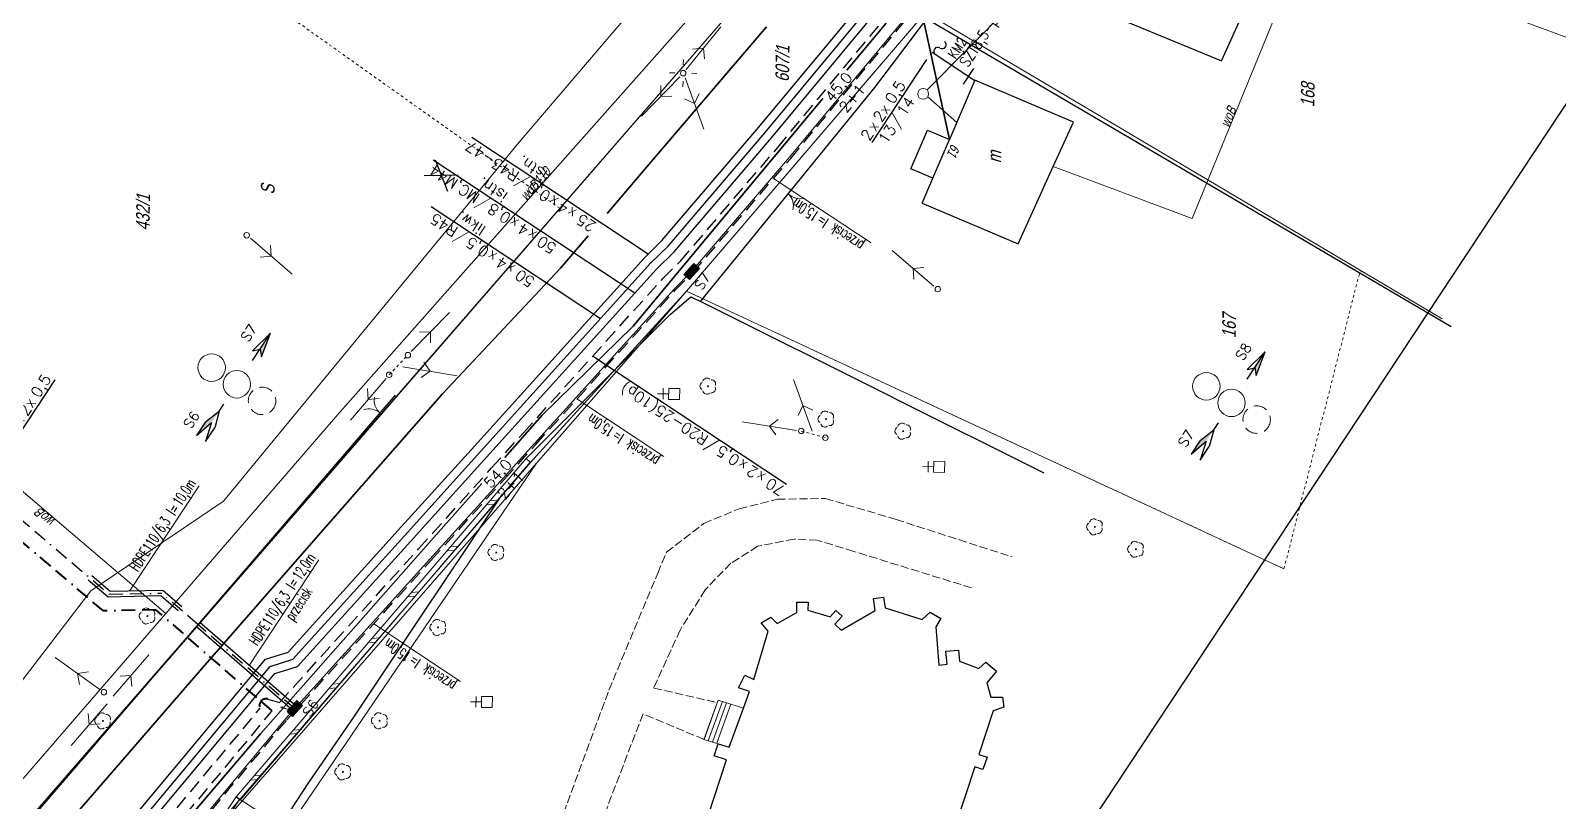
# Model space of a CAD drawing. Header units: millimetres. Extents: x 4848043 to 9699780, y 5827542 to 11659147.
# Drawn here: x 4848977.9 to 4849256.3, y 5829816.2 to 5829956.6 of the extents above; entities that cross this region are included whole.
import ezdxf
from ezdxf.enums import TextEntityAlignment as Align
from ezdxf.lldxf.tags import DXFTag

# ---------------------------------------------------------------- set-up
doc = ezdxf.new("R2010")
doc.units = ezdxf.units.MM
doc.header["$MEASUREMENT"] = 0
for name, pattern in [('0', [0]), ('BORDER', [1.75, 0.5, -0.25, 0.5, -0.25, 0, -0.25]), ('DASHED', [0.75, 0.5, -0.25]), ('GUZ', [1, 0.5, -0.5]), ('KOC', [2, 1.5, -0.5]), ('KOJ', [0]), ('MSZ', [1, 0.5, -0.5]), ('SCH', [0]), ('UPW', [0])]:
    doc.linetypes.add(name, pattern=pattern)
doc.layers.get('0').update_dxf_attribs({"lineweight": 18})
for name, color, linetype, lineweight in [('EADTD_T_0', 7, '0', 18), ('EBTPO_L_6', 9, '0', 18), ('EBUOA_T_1', 251, '0', 25), ('EBUPP_L_3', 6, '0', 25), ('EDZPD_L_0', 251, '0', 18), ('EDZTD_T_0', 7, '0', 25), ('EUZOU_T_0', 251, '0', 18), ('EUZPU_L_4', 251, 'GUZ', 18), ('SDRPK_L_0', 7, '0', 35), ('SDRPK_L_2', 251, 'KOC', 18), ('SDRPT_L_6', 251, '0', 18), ('SZAPM_T_0', 251, '0', 18), ('SZOPO_T_0', 251, '0', 18), ('SZZPZ_T_0', 251, '0', 15), ('TEL kable doziemne proj.', 32, 'BORDER', 30), ('TEL kanalizacja tel. proj.', 32, 'DASHED', 30), ('TEL rury', 6, 'Continuous', 30), ('TEL rury opis', 6, 'Continuous', 20), ('TES kable doziemne proj.', 4, 'BORDER', 40), ('TES kable napow. proj.', 241, 'LIN_NAPOW_PROJ', 35), ('UEEPA_L_2', 251, 'MSZ', 18), ('UEEPA_T_2', 251, '0', 18), ('UKKPOR_L_0', 36, '0', 18), ('UTTPA_T_0', 7, '0', 18), ('UTTPA_T_2', 34, '0', 18), ('UTTPO_L_0', 34, '0', 18), ('UWWOO_T_0', 251, '0', 18), ('UWWPO_L_0', 162, 'UPW', 18)]:
    doc.layers.add(name, color=color, linetype=linetype, lineweight=lineweight)
doc.layers.add('Kanaliza', color=36, linetype='DASHEDX2', lineweight=18, plot=False)
doc.layers.add('RYS layout', color=7, linetype='Continuous', lineweight=30, plot=False)
for name, color, linetype in [('S-T-DLUG', 30, 'Continuous'), ('SZOPO_L_0', 251, 'BGS'), ('TEL długości przelotów', 30, 'Continuous'), ('TEL studnie istniejące', 34, 'Continuous'), ('TES kable kanałowe istn.', 140, 'Continuous'), ('TES kable kanałowe likw.', 9, 'KAB_KANAL_LIKW'), ('TES kable kanałowe proj.', 4, 'DASHED'), ('TES opisy kabli abon.', 30, 'Continuous'), ('TES opisy kabli rozdz.', 30, 'Continuous'), ('TES opisy zakończeń', 30, 'Continuous'), ('TES rury', 6, 'Continuous'), ('TES strzałki i odnośniki', 7, 'Continuous')]:
    doc.layers.add(name, color=color, linetype=linetype)
doc.styles.add('ROMANS', font='simplex.shx')
doc.styles.add('SIMPLEX', font='simplex.shx', dxfattribs={"width": 0.8, "height": 1.5})
doc.styles.get("Standard").update_dxf_attribs({"font": 'txt', "width": 0.8, "oblique": 15})
doc.linetypes.add('BGS', pattern='A,2.5,[133,ltypeshp.shx,S=0.2,R=0,X=0,Y=0],2.5', length=5)
tags = doc.linetypes.add('DASHEDX2', pattern=[38.1, 25.4, -12.7]).pattern_tags.tags
tags[6:7] = [DXFTag(74, 4), DXFTag(75, 0), DXFTag(340, '0'), DXFTag(46, 1.0), DXFTag(50, 0.0), DXFTag(44, 0.0), DXFTag(45, 0.0)]
tags[4:5] = [DXFTag(74, 4), DXFTag(75, 0), DXFTag(340, '0'), DXFTag(46, 1.0), DXFTag(50, 0.0), DXFTag(44, 0.0), DXFTag(45, 0.0)]
doc.linetypes.add('KAB_KANAL_LIKW', pattern='A,0.5,[131,ltypeshp.shx,S=0.1,R=0,X=-0.1,Y=-0.1],0.2,[131,ltypeshp.shx,S=0.1,R=180,X=-0.1,Y=0.1],0.1', length=0.8)
doc.linetypes.add('LIN_NAPOW_PROJ', pattern='A,0.0001,-0.4,[136,l_napow.shx,S=0.1,R=0,X=-0.4,Y=0],-0.2,[137,l_napow.shx,S=0.1,R=0,X=-0.2,Y=0],-0.2', length=0.8001)

# ---------------------------------------------------------------- blocks, each defined once
blk = doc.blocks.new('FIG_2')
at = {"color": 0}
for p, q in [((-0.00583, 0.491555), (-0.00583, 1.491555)), ((-0.50583, 0.991555), (0.49417, 0.991555)), ((0.49417, 0.491555), (-0.50583, 0.491555)), ((-0.50583, 0.491555), (-0.50583, -0.508445)), ((0.49417, -0.508445), (0.49417, 0.491555)), ((-0.50583, -0.508445), (0.49417, -0.508445))]:
    blk.add_line(p, q, dxfattribs=at)
blk = doc.blocks.new('BGB')
at = {"color": 0}
for centre, start, end in [((-1.5, 0.021), 0, 60.404), ((1.5, 0.021), 120, 180.404)]:
    blk.add_arc(centre, 1.5, start, end, dxfattribs=at)
blk = doc.blocks.new('DLI')
at = {"color": 0}
blk.add_circle((0, 0), 0.045, dxfattribs=at)
for centre, start, end in [((-0.357, 0.116), 102.488, 221.918), ((0, 0.375), 30.487, 149.918), ((0.357, 0.116), -41.514, 77.916), ((-0.22, -0.303), 174.489, 293.916), ((0.22, -0.303), -113.512, 5.915)]:
    blk.add_arc(centre, 0.375, start, end, dxfattribs=at)
blk = doc.blocks.new('PNN')
at = {"color": 0}
for p, q in [((0.4395, 0.01539), (5.4395, 0.01539)), ((2.9395, 0.01539), (2.2324, 0.72249)), ((2.9395, 0.01539), (2.2324, -0.69171))]:
    blk.add_line(p, q, dxfattribs=at)
blk = doc.blocks.new('SLS')
at = {"color": 0}
blk.add_circle((0, 0), 0.25, dxfattribs=at)
blk.add_circle((0, 0), 0.25, dxfattribs=at)
blk = doc.blocks.new('LAT')
at = {"color": 0}
for p, q in [((-1.24191, 0.008155), (-0.74191, 0.008155)), ((0.00809, 0.758155), (0.00809, 1.258155)), ((0.75809, 0.008155), (1.25809, 0.008155)), ((0.00809, -0.741845), (0.00809, -1.241845))]:
    blk.add_line(p, q, dxfattribs=at)
blk = doc.blocks.new('WLD')
at = {"color": 0}
for p, q in [((0.375, 0.25), (-0.375, 0.25)), ((-0.375, 0.25), (-0.375, -0.25)), ((0.375, -0.25), (0.375, 0.25)), ((-0.375, -0.25), (0.375, -0.25))]:
    blk.add_line(p, q, dxfattribs=at)
blk.add_circle((0, 0), 0.045, dxfattribs=at)
blk = doc.blocks.new('SK-2-I')
blk.add_hatch(color=256).paths.add_polyline_path([(0.27, -0.38), (0.77, -0.38), (0.77, 0.37), (0.27, 0.37), (-0.23, 0.37), (-0.73, 0.37), (-0.73, -0.38), (-0.23, -0.38)])
for p, q in [((-0.73, -0.38), (-0.73, 0.37)), ((-0.73, 0.37), (-0.23, 0.37)), ((0.27, 0.37), (-0.23, 0.37)), ((0.77, 0.37), (0.27, 0.37)), ((0.77, -0.38), (0.77, 0.37)), ((-0.23, -0.38), (-0.73, -0.38)), ((-0.23, -0.38), (0.27, -0.38)), ((0.27, -0.38), (0.77, -0.38))]:
    blk.add_line(p, q)
blk = doc.blocks.new('OB')
at = {"style": 'ROMANS', "width": 0.6}
blk.add_text('l=', height=2, dxfattribs=at).set_placement((9.86, 0.18))
for tag, p in [('OB_TYP', (8.68, 0.18)), ('OB_SW', (11.54, -2.76))]:
    blk.add_attdef(tag, text='', height=2, dxfattribs=at).set_placement(p, align=Align.RIGHT)
blk.add_attdef('OB_DL', (11.91, 0.18), '', height=2, dxfattribs=at)
blk = doc.blocks.new('KB-RZP')
at = {"style": 'SIMPLEX'}
for s, p in [('/', (0.5, 0.39)), ('x', (-4.75, 0.25)), ('x', (-2.78, 0.25))]:
    blk.add_text(s, height=1, dxfattribs=at).set_placement(p)
at = {"style": 'SIMPLEX', "flags": 1}
blk.add_attdef('TYP-KAB', text='', height=0.5, dxfattribs=at).set_placement((-8.41, 0.25), align=Align.RIGHT)
at = {"style": 'SIMPLEX'}
for tag, p in [('POJ-KAB', (-5.16, 0.25)), ('DL-KAB', (0.19, -1.25))]:
    blk.add_attdef(tag, text='', height=1, dxfattribs=at).set_placement(p, align=Align.RIGHT)
for tag, p in [('KONS-KAB', (-3.5, 0.25)), ('SR-ZYL', (-0.85, 0.25)), ('SEP', (0.84, -1.25))]:
    blk.add_attdef(tag, text='', height=1, dxfattribs=at).set_placement(p, align=Align.CENTER)
for tag, p in [('NR-KAB', (1.5, 0.25)), ('DL-MON', (1.5, -1.25))]:
    blk.add_attdef(tag, p, '', height=1, dxfattribs=at)
at = {"style": 'SIMPLEX', "flags": 1}
blk.add_attdef('REJ-SZAF', (7.64, 0.25), '', height=0.5, dxfattribs=at)
blk = doc.blocks.new('KB-IWP')
at = {"style": 'SIMPLEX'}
for p in [(-1.22, 0.25), (0.64, 0.25)]:
    blk.add_text('x', height=1, dxfattribs=at).set_placement(p, align=Align.RIGHT)
at = {"style": 'SIMPLEX', "flags": 1}
blk.add_attdef('TYP-KAB', text='', height=0.5, dxfattribs=at).set_placement((-6.02, 0.25), align=Align.RIGHT)
at = {"style": 'SIMPLEX'}
for tag, p in [('POJ-KAB', (-2.13, 0.25)), ('DL-KAB', (-0.62, -1.25))]:
    blk.add_attdef(tag, text='', height=1, dxfattribs=at).set_placement(p, align=Align.RIGHT)
for tag, p in [('KONS-KAB', (-0.52, 0.25)), ('SR-ZYL', (2.12, 0.25)), ('SEP', (-0.02, -1.25))]:
    blk.add_attdef(tag, text='', height=1, dxfattribs=at).set_placement(p, align=Align.CENTER)
at = {"style": 'SIMPLEX', "flags": 1}
blk.add_attdef('REJ-SZAF', (6.39, 0.25), '', height=0.5, dxfattribs=at)
at = {"style": 'SIMPLEX'}
blk.add_attdef('DL-MON', (0.7, -1.25), '', height=1, dxfattribs=at)
blk = doc.blocks.new('S-T-DLUG')
at = {"style": 'ROMANS'}
blk.add_attdef('DL.KAN', text='', height=1, dxfattribs=at).set_placement((0, 0.3), align=Align.CENTER)
blk.add_attdef('L.OTW', text='', height=1, dxfattribs=at).set_placement((0, -0.3), align=Align.TOP_CENTER)
blk = doc.blocks.new('S1')
for p, q in [((0, 5.58), (-0.5, 3.33)), ((0, 2.58), (0, 5.58)), ((0.5, 3.33), (0, 5.58)), ((-0.5, 3.33), (0, 3.83)), ((0, 3.83), (0.5, 3.33)), ((0, -2.92), (0, -2.17)), ((-0.5, -4.42), (0, -2.92)), ((-0.5, -5.92), (0, -4.17)), ((0, -2.92), (0.5, -4.42)), ((0, -4.17), (0.5, -5.92)), ((-0.5, -4.42), (-0.5, -5.92)), ((0.5, -5.92), (0.5, -4.42))]:
    blk.add_line(p, q)
for points in [[(0, 5.58), (0, 3.83), (0.5, 3.33)], [(0, -2.92), (-0.5, -4.42), (0, -4.17), (-0.5, -5.92)]]:
    blk.add_solid(points)

msp = doc.modelspace()

# ---------------------------------------------------------------- linework, layer by layer
for centre in [(4849010.88, 5829895.19), (4849015.47, 5829892.16), (4849192.13, 5829891.79), (4849196.71, 5829888.76)]:
    msp.add_circle(centre, 2.5)
at = {"linetype": 'DASHED', "ltscale": 5}
for centre in [(4849020.06, 5829889.13), (4849201.3, 5829885.72)]:
    msp.add_circle(centre, 2.5, dxfattribs=at)
at = {"layer": 'EBTPO_L_6', "linetype": '0'}
for p, q in [((4849100.58, 5829827.45), (4849103.19, 5829834.61)), ((4849103.19, 5829834.61), (4849100.6, 5829827.45)), ((4849103.97, 5829834.37), (4849101.38, 5829827.22)), ((4849104.72, 5829834.12), (4849102.14, 5829826.98)), ((4849105.48, 5829833.86), (4849102.91, 5829826.75)), ((4849107.77, 5829833.12), (4849103.19, 5829834.61)), ((4849105.2, 5829826.03), (4849107.77, 5829833.12)), ((4849105.2, 5829826.03), (4849100.58, 5829827.45))]:
    msp.add_line(p, q, dxfattribs=at)
at = {"layer": 'EBTPO_L_6', "linetype": 'SCH'}
for p, q in [((4849011.15, 5829810.68), (4849015.32, 5829817.01)), ((4849015.32, 5829817.01), (4849023.43, 5829811.71)), ((4849016, 5829816.58), (4849011.82, 5829810.25))]:
    msp.add_line(p, q, dxfattribs=at)
at = {"layer": 'EBUPP_L_3', "linetype": '0'}
for p, q in [((4849194.89, 5829951.09), (4849201.49, 5829965.69)), ((4849172.05, 5829960.5), (4849194.89, 5829951.09)), ((4849149.94, 5829947.57), (4849145.32, 5829936.77)), ((4849167.92, 5829939.89), (4849149.94, 5829947.57)), ((4849164.24, 5829931.81), (4849167.92, 5829939.89)), ((4849138.31, 5829931.41), (4849141.33, 5829938.46)), ((4849141.33, 5829938.46), (4849145.32, 5829936.77)), ((4849142.32, 5829929.7), (4849145.32, 5829936.77)), ((4849142.32, 5829929.7), (4849138.31, 5829931.41)), ((4849157.86, 5829917.72), (4849164.24, 5829931.81)), ((4849140.37, 5829925.18), (4849142.32, 5829929.7)), ((4849140.37, 5829925.18), (4849142.32, 5829929.7)), ((4849140.37, 5829925.18), (4849157.86, 5829917.72)), ((4849131.45, 5829853.12), (4849133.29, 5829853.39)), ((4849131.77, 5829850.96), (4849131.45, 5829853.12)), ((4849133.29, 5829853.39), (4849133.6, 5829851.43)), ((4849113.92, 5829848.56), (4849117.5, 5829850.55)), ((4849117.5, 5829850.55), (4849117.53, 5829852.47)), ((4849117.53, 5829852.47), (4849119.55, 5829852.44)), ((4849119.55, 5829852.44), (4849119.53, 5829851.02)), ((4849119.53, 5829851.02), (4849123.61, 5829849.8)), ((4849123.61, 5829849.8), (4849124.63, 5829850.95)), ((4849124.63, 5829850.95), (4849125.77, 5829849.94)), ((4849125.6, 5829847.39), (4849131.77, 5829850.96)), ((4849133.6, 5829851.43), (4849140.32, 5829849.3)), ((4849140.32, 5829849.3), (4849141.78, 5829850.62)), ((4849141.78, 5829850.62), (4849143.72, 5829849.5)), ((4849110.98, 5829848.69), (4849112.76, 5829849.72)), ((4849112.26, 5829847.15), (4849110.98, 5829848.69)), ((4849112.76, 5829849.72), (4849113.92, 5829848.56)), ((4849125.77, 5829849.94), (4849124.42, 5829848.43)), ((4849124.42, 5829848.43), (4849125.6, 5829847.39)), ((4849143.72, 5829849.5), (4849142.84, 5829847.94)), ((4849142.84, 5829847.94), (4849143.39, 5829841.01)), ((4849109.68, 5829838.35), (4849112.26, 5829847.15)), ((4849144.66, 5829843.51), (4849146.96, 5829843.73)), ((4849144.89, 5829841.14), (4849144.66, 5829843.51)), ((4849146.96, 5829843.73), (4849147.17, 5829841.7)), ((4849106.89, 5829836.88), (4849108.01, 5829839.18)), ((4849108.01, 5829839.18), (4849109.68, 5829838.35)), ((4849143.39, 5829841.01), (4849144.89, 5829841.14)), ((4849147.17, 5829841.7), (4849150.68, 5829840.4)), ((4849150.68, 5829840.4), (4849151.96, 5829841.56)), ((4849151.96, 5829841.56), (4849153.91, 5829839.88)), ((4849153.91, 5829839.88), (4849152.14, 5829837.79)), ((4849108.86, 5829836.16), (4849106.89, 5829836.88)), ((4849152.14, 5829837.79), (4849152.83, 5829835.18)), ((4849107.77, 5829833.12), (4849108.86, 5829836.16)), ((4849152.83, 5829835.18), (4849154.97, 5829835.14)), ((4849154.97, 5829835.14), (4849155.2, 5829833.32)), ((4849105.2, 5829826.03), (4849107.77, 5829833.12)), ((4849153.27, 5829832.69), (4849150.68, 5829824.72)), ((4849155.2, 5829833.32), (4849153.27, 5829832.69)), ((4849102.43, 5829824.48), (4849103.17, 5829826.66)), ((4849103.17, 5829826.66), (4849105.2, 5829826.03)), ((4849101.42, 5829813.73), (4849104.72, 5829823.72)), ((4849104.72, 5829823.72), (4849102.43, 5829824.48)), ((4849149.92, 5829822.49), (4849146.56, 5829812.11)), ((4849151.43, 5829821.98), (4849149.92, 5829822.49)), ((4849150.68, 5829824.72), (4849152.17, 5829824.23)), ((4849152.17, 5829824.23), (4849151.43, 5829821.98))]:
    msp.add_line(p, q, dxfattribs=at)
at = {"layer": 'EDZPD_L_0', "linetype": '0'}
for p, q in [((4849166.06, 5829989.41), (4849264.1, 5829953.02)), ((4849097.42, 5829909.12), (4849165.49, 5829988.56)), ((4849119.95, 5829976.75), (4848859.99, 5829677.64)), ((4849119.95, 5829976.75), (4849008.15, 5829847.96)), ((4849097.42, 5829909.12), (4849140.93, 5829959.91)), ((4849140.93, 5829959.91), (4849235.13, 5829904.06)), ((4849069.43, 5829878.39), (4849097.42, 5829909.12)), ((4849096.65, 5829908.25), (4849097.42, 5829909.12)), ((4849206.27, 5829858.53), (4849097.42, 5829909.12)), ((4849070.1, 5829877.8), (4849096.65, 5829908.25)), ((4848949.86, 5829739.97), (4849069.43, 5829878.39)), ((4848949.86, 5829739.97), (4849070.1, 5829877.8)), ((4849018.91, 5829802.58), (4849070.1, 5829877.8)), ((4849008.15, 5829847.96), (4848869.39, 5829688.44))]:
    msp.add_line(p, q, dxfattribs=at)
at = {"layer": 'EUZPU_L_4', "linetype": 'GUZ'}
for p, q in [((4849074.31, 5829924.22), (4849002.6, 5829975.12)), ((4849206.27, 5829858.53), (4849220.17, 5829912.93)), ((4849220.17, 5829912.93), (4849235.13, 5829904.06)), ((4849097.42, 5829909.12), (4849206.27, 5829858.53))]:
    msp.add_line(p, q, dxfattribs=at)
at = {"layer": 'Kanaliza', "ltscale": 0.1}
for p, q in [((4849141.24, 5829945.79), (4849156.23, 5829960.92)), ((4849141.39, 5829944.56), (4849146.65, 5829939.88))]:
    msp.add_line(p, q, dxfattribs=at)
msp.add_circle((4849140.53, 5829945.08), 1, dxfattribs=at)
at = {"layer": 'RYS layout'}
msp.add_lwpolyline([(4849426.16, 5830198.15), (4849089.74, 5829689.31), (4848852, 5829846.49), (4849188.43, 5830355.33)], close=True, dxfattribs=at)
at = {"layer": 'SDRPK_L_0', "linetype": 'KOJ'}
for p, q in [((4849111.96, 5829957.27), (4849090.2, 5829931.77)), ((4849126.61, 5829949.39), (4849133.76, 5829957.96)), ((4849104.22, 5829922.58), (4849122.27, 5829944.2)), ((4849090.2, 5829931.77), (4849082.93, 5829923.26)), ((4849087.69, 5829902.75), (4849104.22, 5829922.58)), ((4849079.49, 5829919.23), (4849074.45, 5829913.33)), ((4849074.45, 5829913.33), (4849052.94, 5829890.43)), ((4849071.09, 5829886.53), (4849087.69, 5829902.75)), ((4849052.94, 5829890.43), (4849029.48, 5829863.67)), ((4849064.3, 5829878.85), (4849071.09, 5829886.53)), ((4849052.23, 5829865.2), (4849060.11, 5829874.1)), ((4849019.77, 5829828.49), (4849052.23, 5829865.2)), ((4849029.48, 5829863.67), (4849009.18, 5829840.52)), ((4849009.18, 5829840.52), (4848985.24, 5829812.81)), ((4848998.85, 5829803.94), (4849019.77, 5829828.49))]:
    msp.add_line(p, q, dxfattribs=at)
at = {"layer": 'SDRPK_L_2', "linetype": 'KOC'}
for p, q in [((4849106.99, 5829869.48), (4849113.97, 5829871.2)), ((4849113.97, 5829871.2), (4849122.69, 5829871.36)), ((4849122.69, 5829871.36), (4849135.58, 5829867.53)), ((4849100.55, 5829866.8), (4849106.99, 5829869.48)), ((4849135.58, 5829867.53), (4849156.75, 5829860.71)), ((4849093.77, 5829861.56), (4849100.55, 5829866.8)), ((4849092.16, 5829857.73), (4849093.77, 5829861.56)), ((4849110.37, 5829862.64), (4849105.5, 5829859.57)), ((4849117.02, 5829863.96), (4849110.37, 5829862.64)), ((4849121.23, 5829863.75), (4849117.02, 5829863.96)), ((4849127.88, 5829861.71), (4849121.23, 5829863.75)), ((4849149.34, 5829855.06), (4849127.88, 5829861.71)), ((4849105.5, 5829859.57), (4849100.81, 5829854.73)), ((4849083.26, 5829836.42), (4849092.16, 5829857.73)), ((4849100.81, 5829854.73), (4849096.24, 5829847.39)), ((4849096.24, 5829847.39), (4849091.43, 5829836.82)), ((4849070.86, 5829802.78), (4849083.26, 5829836.42)), ((4849091.43, 5829836.82), (4849103.04, 5829834.15)), ((4849089.48, 5829832.11), (4849070.5, 5829782.58)), ((4849100.6, 5829827.45), (4849089.48, 5829832.11))]:
    msp.add_line(p, q, dxfattribs=at)
at = {"layer": 'SDRPT_L_6', "linetype": '0'}
for p, q in [((4849015.32, 5829817.01), (4849068.17, 5829878.66)), ((4849016.09, 5829816.36), (4849068.92, 5829878)), ((4849068.92, 5829878), (4849068.17, 5829878.66)), ((4849062.3, 5829870.26), (4849060.88, 5829870.17)), ((4849062.94, 5829871.03), (4849061.53, 5829870.91)), ((4849055.13, 5829861.91), (4849053.73, 5829861.81)), ((4849055.78, 5829862.68), (4849054.38, 5829862.56)), ((4849047.98, 5829853.55), (4849046.56, 5829853.46)), ((4849048.63, 5829854.32), (4849047.21, 5829854.21)), ((4849040.81, 5829845.2), (4849039.41, 5829845.11)), ((4849041.46, 5829845.97), (4849040.06, 5829845.85)), ((4849033.66, 5829836.87), (4849032.26, 5829836.75)), ((4849034.31, 5829837.62), (4849032.89, 5829837.5)), ((4849026.51, 5829828.51), (4849025.09, 5829828.4)), ((4849027.14, 5829829.26), (4849025.74, 5829829.15)), ((4849019.34, 5829820.16), (4849017.94, 5829820.04)), ((4849019.99, 5829820.91), (4849018.59, 5829820.81)), ((4849016.09, 5829816.36), (4849015.32, 5829817.01))]:
    msp.add_line(p, q, dxfattribs=at)
at = {"layer": 'SZOPO_L_0', "linetype": 'BGS'}
for p, q in [((4849131.75, 5829946.25), (4849141.21, 5829958.77)), ((4849141.21, 5829958.77), (4849193.91, 5829927.84)), ((4849115.76, 5829926.62), (4849131.75, 5829946.25)), ((4849099.93, 5829907.23), (4849115.76, 5829926.62)), ((4849193.91, 5829927.84), (4849236.75, 5829902.71)), ((4849094.44, 5829904.87), (4849098.2, 5829908.09)), ((4849098.2, 5829908.09), (4849099.93, 5829907.23)), ((4849135.22, 5829889.64), (4849099.93, 5829907.23)), ((4849068.17, 5829878.66), (4849094.44, 5829904.87)), ((4849038.8, 5829883.7), (4849044.35, 5829890.18)), ((4849135.22, 5829889.64), (4849162.52, 5829876.03)), ((4848974.76, 5829809.25), (4849038.8, 5829883.7)), ((4849057.67, 5829862.8), (4849063.9, 5829872.13)), ((4849049.08, 5829849.91), (4849057.67, 5829862.8)), ((4849036.77, 5829831.49), (4849049.08, 5829849.91)), ((4849028.57, 5829819.59), (4849036.77, 5829831.49)), ((4849023.43, 5829811.71), (4849028.57, 5829819.59))]:
    msp.add_line(p, q, dxfattribs=at)
at = {"layer": 'TEL kable doziemne proj.', "ltscale": 5}
for p, q in [((4848948.82, 5829890.76), (4848992.22, 5829853.9)), ((4848992.22, 5829853.9), (4849001.8, 5829854.1)), ((4849008.38, 5829848.38), (4849001.8, 5829854.1))]:
    msp.add_line(p, q, dxfattribs=at)
msp.add_lwpolyline([(4849026.03, 5829833.04), (4849008.38, 5829848.38)], dxfattribs=at)
at = {"layer": 'TEL kanalizacja tel. proj.', "ltscale": 5}
for points in [[(4849050.86, 5829860.09), (4849064.19, 5829874.83), (4849069.94, 5829881.19), (4849095.34, 5829909.29), (4849098.56, 5829912.48), (4849116.39, 5829933.32), (4849143.8, 5829966.31), (4849153.68, 5829978.34), (4849156.67, 5829981.88), (4849171.45, 5830004.69), (4849187.41, 5830026), (4849194.04, 5830038.6)], [(4848950.57, 5829742.1), (4848960.75, 5829755.55), (4848994.07, 5829794.44), (4849024.56, 5829831), (4849050.86, 5829860.09)]]:
    msp.add_lwpolyline(points, dxfattribs=at)
at = {"layer": 'TEL rury'}
for p, q in [((4848992.04, 5829853.39), (4848988.4, 5829856.49)), ((4848992.4, 5829854.4), (4848989.05, 5829857.25)), ((4849001.62, 5829853.6), (4848992.04, 5829853.39)), ((4849001.98, 5829854.61), (4848992.4, 5829854.4)), ((4849004.76, 5829850.86), (4849001.62, 5829853.6)), ((4849005.42, 5829851.62), (4849001.98, 5829854.61)), ((4849025.18, 5829833.14), (4849008.06, 5829848)), ((4849025.83, 5829833.9), (4849008.71, 5829848.76))]:
    msp.add_line(p, q, dxfattribs=at)
at = {"layer": 'TEL rury opis'}
for p, q in [((4849131.06, 5829917.92), (4849113.27, 5829929.68)), ((4849093.28, 5829879), (4849077.44, 5829889.48)), ((4848995.9, 5829854.48), (4849008.59, 5829873.67)), ((4849017.7, 5829840.95), (4849030.39, 5829860.15)), ((4849056.24, 5829838.03), (4849040.4, 5829848.51))]:
    msp.add_line(p, q, dxfattribs=at)
at = {"layer": 'TES kable doziemne proj.', "ltscale": 5}
msp.add_lwpolyline([(4849021.91, 5829832.65), (4849000.71, 5829851.08), (4848991.15, 5829850.87), (4848948.82, 5829886.83), (4848923.17, 5829865.13)], dxfattribs=at)
msp.add_arc((4849020.79, 5829833.65), 1.2, 74.1211, 206.1712, dxfattribs=at)
at = {"layer": 'TES kable kanałowe istn.', "linetype": 'ByBlock'}
for p, q in [((4849112.87, 5829937.04), (4849139.93, 5829969.62)), ((4849095.15, 5829916.32), (4849112.87, 5829937.04)), ((4849091.96, 5829913.16), (4849095.15, 5829916.32)), ((4849060.44, 5829878.29), (4849091.96, 5829913.16)), ((4849047.11, 5829863.54), (4849060.44, 5829878.29))]:
    msp.add_line(p, q, dxfattribs=at)
msp.add_lwpolyline([(4848940.66, 5829744.73), (4848944.01, 5829748.68), (4848950.39, 5829754.2), (4848955.36, 5829760.16), (4848988.72, 5829799.11), (4849022.41, 5829839.46), (4849026.5, 5829840.77), (4849047.11, 5829863.54)], dxfattribs=at)
at = {"layer": 'TES kable kanałowe likw.', "linetype": 'KAB_KANAL_LIKW', "ltscale": 5}
for p, q in [((4849110.59, 5829938.98), (4849137.64, 5829971.56)), ((4849111.73, 5829938.01), (4849138.78, 5829970.58)), ((4849092.93, 5829918.35), (4849110.61, 5829939.01)), ((4849094.05, 5829917.34), (4849111.73, 5829938.01)), ((4849089.76, 5829915.21), (4849092.93, 5829918.35)), ((4849090.87, 5829914.2), (4849094.05, 5829917.34)), ((4849058.21, 5829880.3), (4849089.76, 5829915.21)), ((4849059.32, 5829879.29), (4849090.87, 5829914.2)), ((4849044.89, 5829865.56), (4849058.21, 5829880.3)), ((4849046, 5829864.55), (4849059.32, 5829879.29))]:
    msp.add_line(p, q, dxfattribs=at)
for points in [[(4848946.82, 5829733.79), (4848936.02, 5829743.76), (4848941.86, 5829750.78), (4848948.24, 5829756.31), (4848953.07, 5829762.1), (4848986.43, 5829801.05), (4849020.66, 5829842.06), (4849024.82, 5829843.38), (4849044.89, 5829865.56)], [(4848947.41, 5829734.43), (4848937.63, 5829743.36), (4848942.94, 5829749.73), (4848949.32, 5829755.25), (4848954.21, 5829761.13), (4848987.58, 5829800.08), (4849021.53, 5829840.76), (4849025.66, 5829842.08), (4849046, 5829864.55)]]:
    msp.add_lwpolyline(points, dxfattribs=at)
at = {"layer": 'TES kable kanałowe proj.', "ltscale": 5}
for p, q in [((4849114.02, 5829935.31), (4849141.41, 5829968.29)), ((4849096.29, 5829914.59), (4849114.02, 5829935.31)), ((4849093.1, 5829911.44), (4849096.29, 5829914.59)), ((4849067.65, 5829883.27), (4849093.1, 5829911.44)), ((4849061.89, 5829876.91), (4849067.65, 5829883.27)), ((4849048.56, 5829862.16), (4849061.89, 5829876.91)), ((4849023.22, 5829834.16), (4849048.56, 5829862.16)), ((4849021.13, 5829834.8), (4849021.13, 5829834.8)), ((4849021.13, 5829834.8), (4849023.22, 5829834.16))]:
    msp.add_line(p, q, dxfattribs=at)
for points in [[(4848945.26, 5829741.79), (4848958.34, 5829757.49), (4848991.7, 5829796.44), (4849021.91, 5829832.65)], [(4848946.32, 5829746.19), (4848956.81, 5829758.78), (4848990.17, 5829797.73), (4849019.72, 5829833.12)]]:
    msp.add_lwpolyline(points, dxfattribs=at)
at = {"layer": 'TES kable napow. proj.', "ltscale": 5}
msp.add_line((4849140.3, 5829959.97), (4849145.32, 5829936.77), dxfattribs=at)
at = {"layer": 'TES opisy kabli rozdz.'}
for p, q in [((4849141.16, 5829951.33), (4849131.16, 5829936.21)), ((4849090.43, 5829915.87), (4849058.28, 5829937.14)), ((4849087.96, 5829908.74), (4849051.24, 5829933.02)), ((4849081.75, 5829904.1), (4849050.87, 5829924.51)), ((4849115.6, 5829873.91), (4849080.29, 5829897.26)), ((4848982.3, 5829893), (4848967.65, 5829870.83))]:
    msp.add_line(p, q, dxfattribs=at)
at = {"layer": 'TES opisy zakończeń', "color": 243}
for p, q in [((4849051.59, 5829933.08), (4849053.87, 5829927.32)), ((4849055.82, 5829930.28), (4849049.63, 5829930.12))]:
    msp.add_line(p, q, dxfattribs=at)
at = {"layer": 'TES rury', "linetype": 'Continuous'}
for p, q in [((4849142.16, 5829952.65), (4849149.92, 5829947.52)), ((4849149.7, 5829949.71), (4849147.81, 5829946.86))]:
    msp.add_line(p, q, dxfattribs=at)
for centre, start, end in [((4849143.19, 5829952.83), 56.5292, 236.5292), ((4849143.99, 5829954.03), 236.5292, 56.5292)]:
    msp.add_arc(centre, 0.721, start, end, dxfattribs=at)
at = {"layer": 'UEEPA_L_2', "linetype": 'MSZ'}
for p, q in [((4849043.22, 5829893.89), (4849046.64, 5829897.46)), ((4849118.31, 5829883.64), (4849122.71, 5829882.42))]:
    msp.add_line(p, q, dxfattribs=at)
at = {"layer": 'UKKPOR_L_0', "linetype": '0'}
for p, q in [((4849106.76, 5829983.01), (4849066.94, 5829936.25)), ((4849066.94, 5829936.25), (4849013.02, 5829870.88)), ((4849013.02, 5829870.88), (4848988.87, 5829854.53)), ((4848988.87, 5829854.53), (4848941.52, 5829792.8))]:
    msp.add_line(p, q, dxfattribs=at)
at = {"layer": 'UTTPO_L_0', "linetype": '0'}
for p, q in [((4849116.16, 5829933.51), (4849143.57, 5829966.51)), ((4849098.34, 5829912.68), (4849116.16, 5829933.51)), ((4849095.13, 5829909.5), (4849098.34, 5829912.68)), ((4849069.72, 5829881.39), (4849095.13, 5829909.5)), ((4849063.97, 5829875.03), (4849069.72, 5829881.39)), ((4849050.64, 5829860.29), (4849063.97, 5829875.03)), ((4849050.64, 5829860.29), (4849024.34, 5829831.19)), ((4849024.34, 5829831.19), (4848993.84, 5829794.63))]:
    msp.add_line(p, q, dxfattribs=at)
at = {"layer": 'UWWPO_L_0', "linetype": 'UPW'}
for p, q in [((4849054.82, 5829910.32), (4849117.83, 5829981.45)), ((4849208.38, 5829968.33), (4849189.57, 5829922.38)), ((4849189.57, 5829922.38), (4849164.24, 5829931.81)), ((4849033.87, 5829886.67), (4849054.82, 5829910.32)), ((4849002.54, 5829850.38), (4848946.1, 5829898.32)), ((4849002.54, 5829850.38), (4849033.87, 5829886.67)), ((4848961.26, 5829802.73), (4849002.54, 5829850.38))]:
    msp.add_line(p, q, dxfattribs=at)

# ---------------------------------------------------------------- block references
at = {"layer": 'SZAPM_T_0', "xscale": 2, "yscale": 2, "zscale": 2, "rotation": 88.97723720235952}
for p in [(4849095.13, 5829890.4), (4849143.42, 5829877.13), (4849061.02, 5829834.28)]:
    msp.add_blockref('FIG_2', p, dxfattribs=at)
at = {"layer": 'SZOPO_T_0'}
for p, xscale, yscale, zscale, rotation in [((4849115.94, 5829926.85), 2.000000000004987, 2.000000000004987, 2.000000000004987, 225.7172372189836), ((4849041.58, 5829886.93), 2.000000000234784, 2.000000000234784, 2.000000000234784, 49.39723719207761)]:
    msp.add_blockref('BGB', p, dxfattribs=dict(at, xscale=xscale, yscale=yscale, zscale=zscale, rotation=rotation))
at = {"layer": 'SZZPZ_T_0', "xscale": 2, "yscale": 2, "zscale": 2, "rotation": 88.97723720235952}
for p in [(4849101.35, 5829891.81), (4849122.85, 5829885.82), (4849136.87, 5829883.61), (4849171.81, 5829866.17), (4849062.73, 5829861.51), (4849179.29, 5829862.09), (4848999.17, 5829849.94), (4849052.14, 5829847.86), (4848991.07, 5829830.83), (4849041.49, 5829830.85), (4849034.81, 5829821.54)]:
    msp.add_blockref('DLI', p, dxfattribs=at)
at = {"layer": 'TEL długości przelotów', "xscale": 2, "yscale": 2, "zscale": 2}
for p, rotation, values in [((4849126.34, 5829945.29), 50.27988256470735, {'DL.KAN': '45,0', 'L.OTW': '2+1'}), ((4849064.19, 5829874.83), 47.86759881229029, {'DL.KAN': '54,0', 'L.OTW': '2+1'})]:
    msp.add_blockref('S-T-DLUG', p, dxfattribs=dict(at, rotation=rotation)).add_auto_attribs(values)
at = {"layer": 'TEL rury opis'}
for p, rotation, values in [((4849131.76, 5829916.92), 146.529158178598, {'OB_TYP': 'przecisk', 'OB_DL': '15,0m'}), ((4849094.49, 5829877.66), 146.5291581767163, {'OB_TYP': 'przecisk', 'OB_DL': '15,0m'}), ((4848998.87, 5829859.78), 56.52915811540063, {'OB_TYP': 'HDPE110/6,3', 'OB_DL': '10,0m'}), ((4849020.67, 5829846.26), 56.52915811540063, {'OB_TYP': 'HDPE110/6,3', 'OB_DL': '12,0m', 'OB_SW': 'przecisk'}), ((4849057.45, 5829836.69), 146.5291581767163, {'OB_TYP': 'przecisk', 'OB_DL': '15,0m'})]:
    msp.add_blockref('OB', p, dxfattribs=dict(at, rotation=rotation)).add_auto_attribs(values)
at = {"layer": 'TEL studnie istniejące', "xscale": 1.8, "yscale": 1.8, "rotation": 47.797236928891}
for p in [(4849098.31, 5829912.71), (4849025.99, 5829833.06)]:
    msp.add_blockref('SK-2-I', p, dxfattribs=at)
at = {"layer": 'TES opisy kabli abon.', "linetype": 'Continuous', "xscale": 1.999999999546577, "yscale": 1.999999999546577, "zscale": 1.999999999546577, "rotation": 56.52915818062414}
msp.add_blockref('KB-IWP', (4849134.36, 5829941.05), dxfattribs=at).add_auto_attribs({'POJ-KAB': '2', 'KONS-KAB': '2', 'DL-KAB': '13', 'DL-MON': '14', 'SR-ZYL': '0,5', 'SEP': '/'})
at = {"layer": 'TES opisy kabli abon.', "linetype": 'Continuous'}
ref = msp.add_blockref('KB-IWP', (4848978.68, 5829887.52), dxfattribs=dict(at, xscale=1.999999999546578, yscale=1.999999999546578, zscale=1.999999999546578, rotation=56.52915817543128))
ref.add_attrib('POJ-KAB', '5', dxfattribs={"layer": '0', "height": 2, "rotation": 56.5292, "style": 'SIMPLEX'}).set_placement((4848975.91, 5829884.23), align=Align.RIGHT)
ref.add_attrib('KONS-KAB', '2', dxfattribs={"layer": '0', "height": 2, "rotation": 56.5292, "style": 'SIMPLEX'}).set_placement((4848977.69, 5829886.93), align=Align.CENTER)
ref.add_attrib('SR-ZYL', '0,5', dxfattribs={"layer": '0', "height": 2, "rotation": 56.5292, "style": 'SIMPLEX'}).set_placement((4848980.6, 5829891.33), align=Align.CENTER)
at = {"layer": 'TES opisy kabli rozdz.', "xscale": 2.000000000300705, "yscale": 2.000000000300705, "zscale": 2.000000000300705, "rotation": 146.5291581934423}
for p, values in [((4849069.91, 5829929.43), {'POJ-KAB': '25', 'KONS-KAB': '4', 'SR-ZYL': '0,5', 'NR-KAB': 'R43-47', 'SEP': 'istn.'}), ((4849062.68, 5829925.46), {'POJ-KAB': '50', 'KONS-KAB': '4', 'SR-ZYL': '0,8', 'NR-KAB': 'MC,M44', 'SEP': 'istn.'}), ((4849058.72, 5829919.33), {'POJ-KAB': '50', 'KONS-KAB': '4', 'SR-ZYL': '0,5', 'NR-KAB': 'R45', 'SEP': 'likw.'})]:
    msp.add_blockref('KB-RZP', p, dxfattribs=at).add_auto_attribs(values)
at = {"layer": 'TES opisy kabli rozdz.'}
ref = msp.add_blockref('KB-RZP', (4849104.36, 5829881.34), dxfattribs=dict(at, xscale=2, yscale=2, zscale=2, rotation=146.52915817076))
ref.add_attrib('POJ-KAB', '70', dxfattribs={"layer": '0', "height": 2, "rotation": 146.5292, "style": 'SIMPLEX'}).set_placement((4849112.69, 5829875.24), align=Align.RIGHT)
ref.add_attrib('KONS-KAB', '2', dxfattribs={"layer": '0', "height": 2, "rotation": 146.5292, "style": 'SIMPLEX'}).set_placement((4849109.93, 5829877.06), align=Align.CENTER)
ref.add_attrib('SR-ZYL', '0,5', dxfattribs={"layer": '0', "height": 2, "rotation": 146.5292, "style": 'SIMPLEX'}).set_placement((4849105.51, 5829879.99), align=Align.CENTER)
ref.add_attrib('NR-KAB', 'R20-25(10p)', (4849101.59, 5829882.58), dxfattribs={"layer": '0', "height": 2, "rotation": 146.5292, "style": 'SIMPLEX'})
at = {"layer": 'TES strzałki i odnośniki', "xscale": 1.999999999232497, "yscale": 1.999999999232497, "zscale": 1.999999999232497, "rotation": 326.5291581732097}
for p in [(4849015.47, 5829892.16), (4849196.71, 5829888.76)]:
    msp.add_blockref('S1', p, dxfattribs=at)
at = {"layer": 'UEEPA_T_2'}
for name, p, xscale, yscale, zscale, rotation in [('PNN', (4849096.81, 5829948.84), 2.000000000237721, 2.000000000237721, 2.000000000237721, 51.00723720331899), ('LAT', (4849096.81, 5829948.84), 2, 2, 2, 88.97723720235952), ('PNN', (4849096.81, 5829948.84), 2.000000000057657, 2.000000000057657, 2.000000000057657, 225.6772372189407), ('PNN', (4849096.81, 5829948.84), 2.000000000164533, 2.000000000164533, 2.000000000164533, 289.8472371955087), ('SLS', (4849096.81, 5829948.84), 2, 2, 2, 88.97723720235952), ('SLS', (4849017.27, 5829919.31), 2, 2, 2, 88.97723720235952), ('PNN', (4849017.27, 5829919.31), 2.000000000295678, 2.000000000295678, 2.000000000295678, 319.1772371944888), ('PNN', (4849143.19, 5829909.5), 1.999999999889727, 1.999999999889727, 1.999999999889727, 139.6972372076488), ('SLS', (4849143.19, 5829909.5), 2, 2, 2, 88.97723720235952), ('PNN', (4849046.64, 5829897.46), 2.000000000057657, 2.000000000057657, 2.000000000057657, 45.67723721894068), ('SLS', (4849046.64, 5829897.46), 2, 2, 2, 88.97723720235952), ('PNN', (4849044.87, 5829895.48), 2.000000000337455, 2.000000000337455, 2.000000000337455, 350.4972371969558), ('PNN', (4849043.22, 5829893.89), 2.000000000098713, 2.000000000098713, 2.000000000098713, 229.367237219553), ('SLS', (4849043.22, 5829893.89), 2, 2, 2, 88.97723720235952), ('PNN', (4849120.63, 5829882.78), 2.000000000164533, 2.000000000164533, 2.000000000164533, 109.8472371955087), ('PNN', (4849118.31, 5829883.64), 1.999999999889257, 1.999999999889257, 1.999999999889257, 170.8572371999506), ('SLS', (4849118.31, 5829883.64), 2, 2, 2, 88.97723720235952), ('SLS', (4849122.71, 5829882.42), 2, 2, 2, 88.97723720235952), ('PNN', (4848991.24, 5829836.06), 1.999999999670173, 1.999999999670173, 1.999999999670173, 144.4672372065739), ('PNN', (4848992.37, 5829834.62), 2.000000000098713, 2.000000000098713, 2.000000000098713, 49.367237219553), ('SLS', (4848991.24, 5829836.06), 2, 2, 2, 88.97723720235952), ('PNN', (4848992.37, 5829834.62), 2.000000000375538, 2.000000000375538, 2.000000000375538, 229.1172372098522)]:
    msp.add_blockref(name, p, dxfattribs=dict(at, xscale=xscale, yscale=yscale, zscale=zscale, rotation=rotation))
at = {"layer": 'UTTPA_T_0', "xscale": 1.999999999728944, "yscale": 1.999999999728944, "zscale": 1.999999999728944, "rotation": 49.5472371973063}
msp.add_blockref('WLD', (4849098.34, 5829912.68), dxfattribs=at)
at = {"layer": 'UTTPA_T_2', "xscale": 2.000000000314107, "yscale": 2.000000000314107, "zscale": 2.000000000314107, "rotation": 47.88723720693687}
msp.add_blockref('WLD', (4849026.03, 5829833.04), dxfattribs=at)

# ---------------------------------------------------------------- texts
at = {"layer": 'EADTD_T_0', "insert": (4849145.25, 5829935.13), "char_height": 1.8, "attachment_point": 8, "rotation": 247.5867, "line_spacing_factor": 0.82}
msp.add_mtext('61', dxfattribs=at)
at = {"layer": 'EBUOA_T_1', "insert": (4849154.77, 5829934.64), "char_height": 2.48, "attachment_point": 9, "rotation": 88.9772, "line_spacing_factor": 0.82}
msp.add_mtext('m', dxfattribs=at)
at = {"layer": 'EDZTD_T_0', "char_height": 2.48, "attachment_point": 5, "rotation": 88.9772, "line_spacing_factor": 0.82}
for s, insert in [('607/1', (4849114.9, 5829950.55)), ('168', (4849210.61, 5829944.86)), ('432/1', (4848998.38, 5829923.48)), ('167', (4849196.28, 5829902.77))]:
    msp.add_mtext(s, dxfattribs=dict(at, insert=insert))
at = {"layer": 'EUZOU_T_0', "insert": (4849021.12, 5829927.64), "char_height": 2.5, "attachment_point": 5, "rotation": 88.9772, "line_spacing_factor": 0.82}
msp.add_mtext('S', dxfattribs=at)
at = {"layer": 'S-T-DLUG', "style": 'ROMANS'}
for s, rotation, p in [('S7', 57, (4849100.22, 5829909.16)), ('S7', 56.5292, (4849017.56, 5829899.73)), ('S8', 56.5292, (4849198.8, 5829896.33)), ('S6', 56.5292, (4849007.1, 5829883.91)), ('S7', 56.5292, (4849188.34, 5829880.51)), ('S6', 57, (4849028.82, 5829831.38))]:
    msp.add_text(s, height=1.8, rotation=rotation, dxfattribs=at).set_placement(p)
at = {"layer": 'TES rury', "linetype": 'Continuous', "style": 'ROMANS', "width": 0.8}
for s, height, p in [('SŻT8,5-proj.', 2, (4849148.67, 5829949.78)), ('KM2', 1.8, (4849146.39, 5829951.29))]:
    msp.add_text(s, height=height, rotation=56.5292, dxfattribs=at).set_placement(p)
at = {"layer": 'UTTPA_T_2', "insert": (4849025.05, 5829833.16), "char_height": 1.8, "attachment_point": 9, "rotation": 88.9772, "line_spacing_factor": 0.82}
msp.add_mtext('t', dxfattribs=at)
at = {"layer": 'UWWOO_T_0', "char_height": 1.8, "attachment_point": 8, "line_spacing_factor": 0.82}
for s, insert, rotation in [('woB', (4849196.98, 5829940.51), 67.7423), ('woB110', (4849070.53, 5829928.06), 48.4592), ('woB', (4848981.14, 5829868.57), 139.6605)]:
    msp.add_mtext(s, dxfattribs=dict(at, insert=insert, rotation=rotation))

doc.saveas('drawing.dxf')
